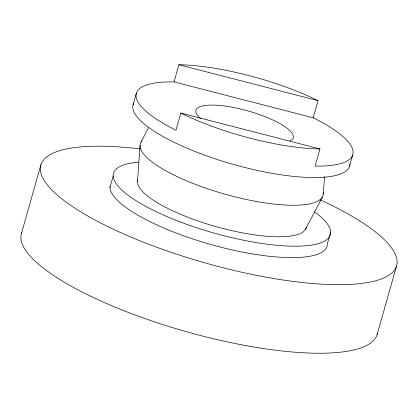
<?xml version="1.0" encoding="UTF-8"?>
<svg xmlns="http://www.w3.org/2000/svg" width="418" height="418" viewBox="0 0 418 418"><rect width="100%" height="100%" fill="white"/><g stroke="black" fill="none" stroke-linecap="round" stroke-linejoin="round"><path stroke-width="0.63" d="M137.506 181.459L140.072 145.271M323.203 194.151L324.593 176.741M21.496 233.328L40.896 164.755M133.154 104.594L136.388 93.162M109.96 187.384L113.194 175.952M174.019 81.902L178.873 64.759L181.882 64.816A112.494 30.065 15.8 0 1 314.942 99.129L318.014 100.644L313.166 117.787L315.397 118.89A112.494 30.065 15.8 0 1 317.319 166.124L315.13 166.087L319.979 148.944L180.832 113.059L175.983 130.202L173.752 129.099A112.494 30.065 15.8 0 1 171.829 81.865L174.019 81.902L313.166 117.787M330.68 232.037L327.446 243.469A112.698 30.117 15.8 0 1 217.809 246.401A112.698 30.117 15.8 0 1 109.997 186.141M349.526 166.254L352.761 154.827M377.104 334.672L396.504 266.099M141.018 142.23L148.662 127.26M305.495 229.336L322.257 197.191M319.979 148.944L316.964 148.886A112.494 30.065 15.8 0 1 183.904 114.574L180.832 113.059M178.873 64.759L318.014 100.644M377.475 333.162A184.887 49.408 15.8 0 1 185.535 331.453A184.887 49.408 15.8 0 1 21.84 232.351M320.136 199.804A184.887 49.408 15.8 0 1 346.172 284.553A184.887 49.408 15.8 0 1 74.091 207.631A184.887 49.408 15.8 0 1 140.213 148.939M314.555 211.837A112.698 30.117 15.8 0 1 288.545 246.071A112.698 30.117 15.8 0 1 143.63 205.191A112.698 30.117 15.8 0 1 138.499 162.179M323.135 192.479A94.907 25.362 15.8 0 1 224.095 193.936A94.907 25.362 15.8 0 1 142.031 140.866M349.876 164.389A112.494 30.065 15.8 0 1 232.398 164.138A112.494 30.065 15.8 0 1 133.927 102.849M306.316 227.026A87.514 23.387 15.8 0 1 216.743 226.828A87.514 23.387 15.8 0 1 137.778 180.012M289.94 140.981A50.536 13.507 15.8 0 0 253.648 112.614A50.536 13.507 15.8 0 0 195.807 111.272L195.911 112.176A50.536 13.507 15.8 0 0 200.478 118.451"/></g></svg>
